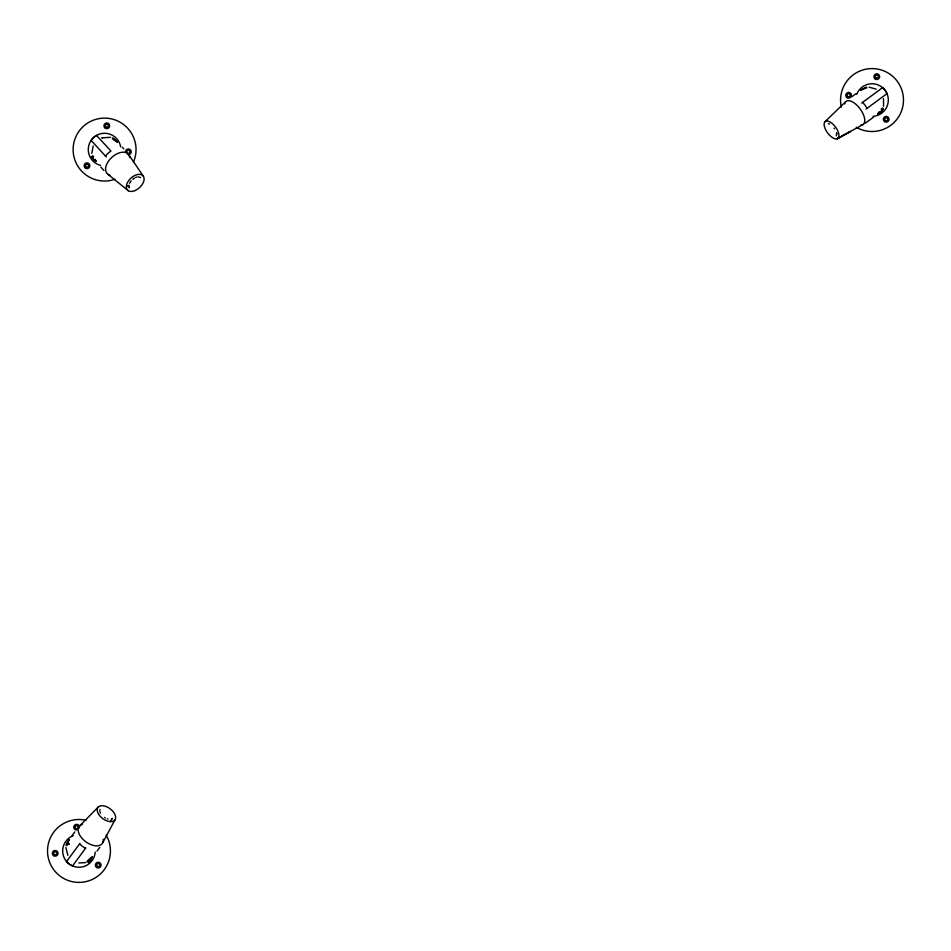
<?xml version="1.0" encoding="UTF-8"?>
<svg xmlns="http://www.w3.org/2000/svg" width="951" height="951" viewBox="0 0 951 951"><rect width="100%" height="100%" fill="white"/><g stroke="black" fill="none" stroke-linecap="round" stroke-linejoin="round"><path stroke-width="1.43" d="M128.944 185.148L129.36 187.799L127.493 185.683M68.317 842.087L68.341 841.908A5.587 4.541 36.4 0 1 69.126 840.292L69.387 839.876A19.4 1.902 36.4 0 0 68.995 839.864M883.562 106.274L883.479 98.583M99.807 810.3L100.128 809.444M93.174 145.99L91.795 153.373M129.574 183.281L130.287 182.021M102.886 842.455L114.928 819.94M72.074 835.656L74.808 831.935M66.95 843.18L69.15 844.203M79.848 843.513L66.57 861.535A32.203 22.776 -53.6 0 0 72.549 865.945L85.828 847.912M110.601 820.796L112.337 818.442L111.624 819.001M97.014 851.133L99.76 847.4M130.632 181.51L131.202 180.809M878.938 112.396L878.308 113.026M92.164 856.946L91.581 857.505M79.551 826.027L98.262 807.019M845.796 101.614L824.945 121.74M836.321 135.85L836.654 133.818M132.902 179.157L133.556 178.657M852.096 96.574L856.138 93.602M863.449 88.609L863.877 88.288A5.587 4.933 53.5 0 1 865.648 87.421L866.361 87.337M861.665 103.077L882.587 87.623A32.203 22.776 -36.5 0 1 885.143 90.357A32.203 22.776 -36.5 0 1 887.01 93.602L866.076 109.056M865.398 123.131L873.517 117.139M133.485 178.705L134.222 178.206M837.807 138.454A10.556 4.933 53.5 0 0 831.828 123.178A10.556 4.933 53.5 0 0 824.957 128.254A10.556 4.933 53.5 0 0 837.807 138.454L850.515 131.428L837.046 138.822L863.235 124.403M135.422 177.575L136.73 177.076M102.126 137.847L110.34 137.313M101.947 137.919L102.589 137.693M85.661 862.581L78.814 862.997M138.002 176.827L140.582 177.528M869.107 87.171L876.192 89.168M828.345 123.594L829.557 124.034M107.308 818.799L107.986 819.013M104.658 817.468L105.359 817.896M866.456 87.349L866.884 87.765A13.587 11.507 53.5 0 0 864.257 88.93M69.197 844.131L67.271 842.717A19.4 17.665 36.4 0 1 68.9 839.959M108.093 174.39L128.29 190.735M122.322 147.262L123.844 148.915M114.762 139.535L114.441 139.191A5.587 4.434 -42.6 0 0 113.003 138.145L112.361 137.966A13.587 1.736 -42.6 0 1 112.301 138.359M106.25 156.891L91.094 140.403A32.203 22.776 47.4 0 1 96.526 135.411L110.958 151.031A14.622 8.88 -42.6 0 0 105.49 156.059M100.794 167.079L103.861 170.407M834.015 128.123L834.491 128.801M128.658 154.597L143.328 176.173M95.837 160.826L96.253 161.456A3.78 0.689 39.9 0 1 92.045 158.175A3.78 0.689 39.9 0 1 92.259 157.058M67.866 855.341L65.881 847.579M100.533 813.176L99.867 811.441M836.464 132.938L836.618 133.58M836.559 133.235L836.714 134.198M844.702 103.992A14.36 6.716 53.5 0 1 859.787 108.45A14.36 6.716 53.5 0 1 860.81 125.068M882.778 108.414A3.852 0.642 -54.9 0 1 882.255 109.662M881.173 109.341A3.852 0.642 -54.9 0 1 882.647 108.057M882.35 109.627A3.162 1.985 -18.3 0 1 882.005 110.138M881.91 110.268A3.721 1.106 -37.4 0 1 881.066 111.077M883.217 109.222A3.78 0.725 -43 0 1 880.483 112.432A3.78 0.725 -43 0 1 877.666 114.084M877.654 113.763A3.78 0.725 -43 0 1 877.856 113.359M879.449 111.671A3.162 1.617 -62.5 0 1 879.081 112.147M860.905 90.202A19.4 0.725 53.5 0 1 861.083 90.357L861.547 90.024A5.587 4.933 53.5 0 1 863.021 89.239M860.81 90.143A19.4 16.429 53.5 0 1 863.389 88.645M862.64 102.363A14.622 6.835 53.5 0 1 867.05 108.343M856.792 94.232A16.31 16.31 0 0 1 875.598 84.14A16.31 16.31 0 0 1 888.282 101.305A16.31 16.31 0 0 1 873.101 116.319M841.362 107.094A31.454 31.454 0 0 1 872.78 68.603A31.454 31.454 0 0 1 902.309 108.569A31.454 31.454 0 0 1 856.28 127.279M95.243 852.013A16.31 16.31 0 0 1 80.253 867.217A16.31 16.31 0 0 1 63.063 854.545A16.31 16.31 0 0 1 73.132 835.727M106.191 835.168A31.454 31.454 0 0 1 87.528 881.22A31.454 31.454 0 0 1 47.526 851.751A31.454 31.454 0 0 1 85.982 820.285M76.651 830.033A2.841 2.841 0 0 1 73.786 826.942A2.841 2.841 0 0 1 77.138 824.386A2.841 2.841 0 0 1 79.349 827.964M103.243 839.257A14.36 8.369 36.4 0 1 86.172 842.039A14.36 8.369 36.4 0 1 82.261 824.458M88.372 861.475A3.852 0.796 -36.5 0 1 87.373 861.808M87.052 861.618A3.852 0.796 -36.5 0 1 87.171 861.249M87.706 860.548A3.852 0.796 -36.5 0 1 87.944 860.298M88.764 859.526A3.852 0.796 -36.5 0 1 90.939 857.945M91.498 857.659A3.162 1.569 -22.1 0 1 90.951 858.099M92.33 856.708A3.78 0.701 -60.8 0 1 89.858 861.547A3.78 0.701 -60.8 0 1 88.633 861.642M89.691 860.191A3.721 0.975 -54 0 1 89.002 860.928M88.8 861.13A3.162 1.795 -74.3 0 1 88.348 861.451M66.974 843.204A5.587 4.541 36.4 0 0 66.166 844.821L66.118 845.451A13.587 1.331 36.4 0 1 66.832 845.629A13.587 12.375 36.4 0 1 68.02 843.002M85.554 848.292A14.622 8.523 36.4 0 1 79.575 843.882M100.568 165.391A16.31 16.31 0 0 1 88.372 147.785A16.31 16.31 0 0 1 104.134 133.271A16.31 16.31 0 0 1 120.67 146.906M114.869 179.311A31.454 31.454 0 0 1 73.227 152.196A31.454 31.454 0 0 1 109.793 118.554A31.454 31.454 0 0 1 133.342 162.312M125.508 151.803A2.841 2.841 0 0 1 128.54 148.974A2.841 2.841 0 0 1 131.179 152.16A2.841 2.841 0 0 1 127.838 154.609M109.841 175.186A14.36 8.714 -42.6 0 1 112.17 157.07A14.36 8.714 -42.6 0 1 129.752 157.652M92.295 155.75A3.852 0.832 64.1 0 0 92.402 156.737A3.162 1.759 25.6 0 0 92.651 157.212M93.412 156.19A3.852 0.832 64.1 0 1 93.602 156.451M95.195 159.328A3.852 0.832 64.1 0 1 95.504 160.077M95.659 160.671A3.162 1.533 79.8 0 1 95.35 160.053M93.388 158.258A3.721 0.963 46.6 0 1 92.818 157.45M114.821 139.583A19.4 17.903 -42.6 0 1 117.246 141.747A19.4 2.484 -42.6 0 1 117.342 142.329M112.729 139.06A13.587 12.541 -42.6 0 1 114.845 140.7L115.546 140.938A5.587 4.434 -42.6 0 1 116.961 141.984M885.417 120.587A1.557 1.557 0 0 0 887.77 119.291A1.557 1.557 0 0 0 885.464 117.9A1.557 1.557 0 0 0 885.417 120.587M875.99 77.982A1.557 1.557 0 0 0 878.344 76.674A1.557 1.557 0 0 0 876.037 75.284A1.557 1.557 0 0 0 875.99 77.982M847.817 96.61A1.557 1.557 0 0 0 850.17 95.302A1.557 1.557 0 0 0 847.864 93.923A1.557 1.557 0 0 0 847.817 96.61M847.151 97.715A2.841 2.841 0 0 0 851.466 95.326A2.841 2.841 0 0 0 847.246 92.794A2.841 2.841 0 0 0 847.151 97.715M875.324 79.088A2.841 2.841 0 0 0 879.639 76.698A2.841 2.841 0 0 0 875.419 74.154A2.841 2.841 0 0 0 875.324 79.088M884.68 121.657A2.841 2.841 0 0 0 889.054 119.386A2.841 2.841 0 0 0 884.905 116.735A2.841 2.841 0 0 0 884.68 121.657M97.311 866.397A1.557 1.557 0 0 0 99.748 865.244A1.557 1.557 0 0 0 97.549 863.71A1.557 1.557 0 0 0 97.311 866.397M75.735 828.464A1.557 1.557 0 0 0 78.172 827.311A1.557 1.557 0 0 0 75.961 825.777A1.557 1.557 0 0 0 75.735 828.464M54.314 854.58A1.557 1.557 0 0 0 56.751 853.439A1.557 1.557 0 0 0 54.54 851.894A1.557 1.557 0 0 0 54.314 854.58M53.577 855.638A2.841 2.841 0 0 0 58.035 853.546A2.841 2.841 0 0 0 53.993 850.729A2.841 2.841 0 0 0 53.577 855.638M96.645 867.502A2.841 2.841 0 0 0 101.044 865.279A2.841 2.841 0 0 0 96.919 862.581A2.841 2.841 0 0 0 96.645 867.502M98.642 814.27A10.556 6.146 36.4 0 0 114.643 820.285A10.556 6.146 36.4 0 0 105.989 806.496A10.556 6.146 36.4 0 0 98.642 814.27M86.22 167.091A1.557 1.557 0 0 0 88.55 165.759A1.557 1.557 0 0 0 86.232 164.404A1.557 1.557 0 0 0 86.22 167.091M127.577 153.159A1.557 1.557 0 0 0 129.907 151.815A1.557 1.557 0 0 0 127.589 150.46A1.557 1.557 0 0 0 127.577 153.159M106.025 127.137A1.557 1.557 0 0 0 108.366 125.805A1.557 1.557 0 0 0 106.037 124.45A1.557 1.557 0 0 0 106.025 127.137M105.383 128.254A2.841 2.841 0 0 0 109.65 125.805A2.841 2.841 0 0 0 105.395 123.333A2.841 2.841 0 0 0 105.383 128.254M85.471 168.149A2.841 2.841 0 0 0 89.834 165.866A2.841 2.841 0 0 0 85.685 163.227A2.841 2.841 0 0 0 85.471 168.149M135.09 190.545A10.556 6.407 -42.6 0 0 142.995 175.745A10.556 6.407 -42.6 0 0 127.577 182.378A10.556 6.407 -42.6 0 0 135.09 190.545"/></g></svg>
